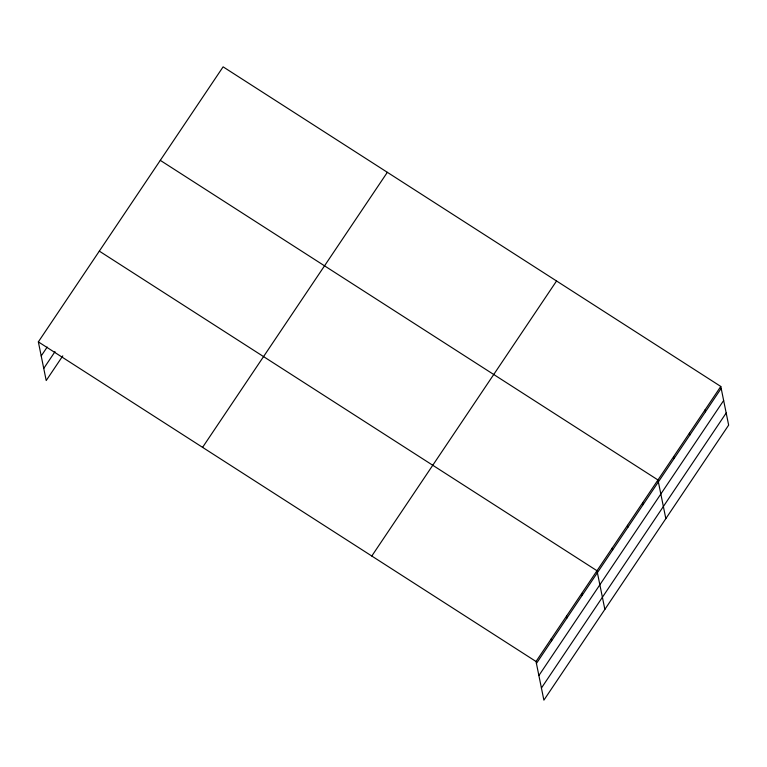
<?xml version="1.0" encoding="UTF-8"?>
<svg xmlns="http://www.w3.org/2000/svg" width="767" height="767" viewBox="0 0 767 767"><rect width="100%" height="100%" fill="white"/><g stroke="black" fill="none" stroke-linecap="round" stroke-linejoin="round"><path stroke-width="1.15" d="M62.779 355.878L46.212 380.547L38.35 341.881L223.111 66.844L720.788 386.453L728.65 425.119L543.889 700.156L536.028 661.499L720.788 386.453M41.207 355.946L47.18 347.067M43.748 368.428L55.013 351.66M202.584 447.353L387.345 172.316M371.794 556.027L556.554 280.981M536.421 663.445L721.181 388.399M538.885 675.554L723.645 400.518M541.425 688.037L726.186 413.001M160.293 160.361L657.971 479.969L665.833 518.626M99.317 251.125L596.994 570.734L604.866 609.391M38.35 341.881L536.028 661.499M705.084 409.837L705.477 411.783M689.38 433.211L689.773 435.157M673.675 456.586L674.068 458.541M642.727 502.663L643.12 504.609M627.483 525.347L627.876 527.293M612.239 548.041L612.632 549.987M581.75 593.428L582.153 595.374M566.506 616.112L566.909 618.058M551.272 638.806L551.665 640.752"/></g></svg>
